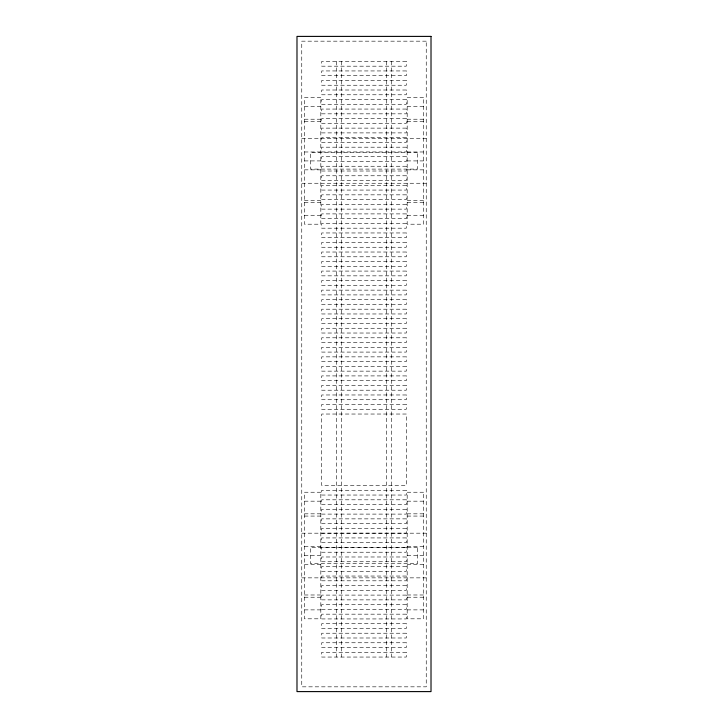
<?xml version="1.0" encoding="UTF-8"?>
<svg xmlns="http://www.w3.org/2000/svg" width="728" height="728" viewBox="0 0 728 728"><rect width="100%" height="100%" fill="white"/><g stroke="black" fill="none" stroke-linecap="round" stroke-linejoin="round"><path stroke-width="0.55" stroke-dasharray="3.64 2.73" d="M304.441 106.57L320.821 106.57M407.18 106.57L423.56 106.57M304.441 119.219L320.821 119.219M407.18 119.219L423.56 119.219M304.441 121.458L320.821 121.458M407.18 121.458L423.56 121.458M301.756 138.584L426.244 138.584M304.441 151.979L320.821 151.979M407.18 151.979L423.56 151.979M304.441 160.915L320.821 160.915M407.18 160.915L423.56 160.915M304.441 169.852L320.821 169.852M407.18 169.852L423.56 169.852M301.756 183.256L426.244 183.256M304.441 200.382L320.821 200.382M407.18 200.382L423.56 200.382M304.441 202.612L320.821 202.612M407.18 202.612L423.56 202.612M304.441 215.27L320.821 215.27M407.18 215.27L423.56 215.27M304.441 501.173L320.821 501.173M407.18 501.173L423.56 501.173M304.441 513.832L320.821 513.832M407.18 513.832L423.56 513.832M304.441 516.07L320.821 516.07M407.18 516.07L423.56 516.07M301.756 533.187L426.244 533.187M304.441 546.591L320.821 546.591M407.18 546.591L423.56 546.591M304.441 555.528L320.821 555.528M407.18 555.528L423.56 555.528M304.441 564.464L320.821 564.464M407.18 564.464L423.56 564.464M301.756 577.859L426.244 577.859M304.441 594.985L320.821 594.985M407.18 594.985L423.56 594.985M304.441 597.224L320.821 597.224M407.18 597.224L423.56 597.224M304.441 609.882L320.821 609.882M407.18 609.882L423.56 609.882M391.4 61.416L391.4 657.056M386.632 61.416L386.632 657.056M341.368 61.416L341.368 657.056M336.6 61.416L336.6 657.056M426.244 41.168L301.756 41.168L301.756 686.832L426.244 686.832L426.244 41.168M406.288 61.416L321.712 61.416L321.712 66.184L406.288 66.184L406.288 61.416M406.288 70.944L321.712 70.944L321.712 75.712L406.288 75.712L406.288 70.944M406.288 80.48L321.712 80.48L321.712 85.24L406.288 85.24L406.288 80.48M406.288 90.008L321.712 90.008L321.712 94.777L406.288 94.777L406.288 90.008M320.821 97.634L304.441 97.634L304.441 224.206L320.821 224.206L320.821 97.634M423.56 97.634L407.18 97.634L407.18 224.206L423.56 224.206L423.56 97.634M406.288 99.536L321.712 99.536L321.712 104.304L406.288 104.304L406.288 99.536M406.288 109.064L321.712 109.064L321.712 113.832L406.288 113.832L406.288 109.064M406.288 118.6L321.712 118.6L321.712 123.36L406.288 123.36L406.288 118.6M406.288 128.128L321.712 128.128L321.712 132.896L406.288 132.896L406.288 128.128M406.288 137.656L321.712 137.656L321.712 142.424L406.288 142.424L406.288 137.656M406.288 147.192L321.712 147.192L321.712 151.952L406.288 151.952L406.288 147.192M417.463 152.725L310.538 152.725L310.538 169.105L417.463 169.105L417.463 152.725M406.288 156.72L321.712 156.72L321.712 161.48L406.288 161.48L406.288 156.72M406.288 166.248L321.712 166.248L321.712 171.016L406.288 171.016L406.288 166.248M406.288 175.776L321.712 175.776L321.712 180.544L406.288 180.544L406.288 175.776M406.288 185.312L321.712 185.312L321.712 190.072L406.288 190.072L406.288 185.312M406.288 194.84L321.712 194.84L321.712 199.608L406.288 199.608L406.288 194.84M406.288 204.368L321.712 204.368L321.712 209.136L406.288 209.136L406.288 204.368M406.288 213.896L321.712 213.896L321.712 218.664L406.288 218.664L406.288 213.896M406.288 223.432L321.712 223.432L321.712 228.192L406.288 228.192L406.288 223.432M406.288 232.96L321.712 232.96L321.712 237.728L406.288 237.728L406.288 232.96M406.288 242.488L321.712 242.488L321.712 247.256L406.288 247.256L406.288 242.488M406.288 252.024L321.712 252.024L321.712 256.784L406.288 256.784L406.288 252.024M406.288 261.552L321.712 261.552L321.712 266.311L406.288 266.311L406.288 261.552M406.288 271.08L321.712 271.08L321.712 275.848L406.288 275.848L406.288 271.08M406.288 280.608L321.712 280.608L321.712 285.376L406.288 285.376L406.288 280.608M406.288 290.144L321.712 290.144L321.712 294.904L406.288 294.904L406.288 290.144M406.288 299.672L321.712 299.672L321.712 304.441L406.288 304.441L406.288 299.672M406.288 309.2L321.712 309.2L321.712 313.968L406.288 313.968L406.288 309.2M406.288 318.728L321.712 318.728L321.712 323.496L406.288 323.496L406.288 318.728M406.288 328.264L321.712 328.264L321.712 333.024L406.288 333.024L406.288 328.264M406.288 337.792L321.712 337.792L321.712 342.56L406.288 342.56L406.288 337.792M406.288 347.32L321.712 347.32L321.712 352.088L406.288 352.088L406.288 347.32M406.288 356.856L321.712 356.856L321.712 361.616L406.288 361.616L406.288 356.856M406.288 366.384L321.712 366.384L321.712 371.144L406.288 371.144L406.288 366.384M406.288 375.912L321.712 375.912L321.712 380.68L406.288 380.68L406.288 375.912M406.288 385.44L321.712 385.44L321.712 390.208L406.288 390.208L406.288 385.44M406.288 394.976L321.712 394.976L321.712 399.736L406.288 399.736L406.288 394.976M406.288 404.504L321.712 404.504L321.712 409.273L406.288 409.273L406.288 404.504M406.288 414.032L321.712 414.032L321.712 485.512L406.288 485.512L406.288 414.032M406.288 490.272L321.712 490.272L321.712 495.04L406.288 495.04L406.288 490.272M320.821 492.237L304.441 492.237L304.441 618.809L320.821 618.809L320.821 492.237M423.56 492.237L407.18 492.237L407.18 618.809L423.56 618.809L423.56 492.237M406.288 499.808L321.712 499.808L321.712 504.568L406.288 504.568L406.288 499.808M406.288 509.336L321.712 509.336L321.712 514.105L406.288 514.105L406.288 509.336M406.288 518.864L321.712 518.864L321.712 523.632L406.288 523.632L406.288 518.864M406.288 528.391L321.712 528.391L321.712 533.16L406.288 533.16L406.288 528.391M406.288 537.928L321.712 537.928L321.712 542.688L406.288 542.688L406.288 537.928M417.463 547.338L310.538 547.338L310.538 563.718L417.463 563.718L417.463 547.338M406.288 547.456L321.712 547.456L321.712 552.224L406.288 552.224L406.288 547.456M406.288 556.984L321.712 556.984L321.712 561.752L406.288 561.752L406.288 556.984M406.288 566.52L321.712 566.52L321.712 571.28L406.288 571.28L406.288 566.52M406.288 576.048L321.712 576.048L321.712 580.808L406.288 580.808L406.288 576.048M406.288 585.576L321.712 585.576L321.712 590.344L406.288 590.344L406.288 585.576M406.288 595.104L321.712 595.104L321.712 599.872L406.288 599.872L406.288 595.104M406.288 604.64L321.712 604.64L321.712 609.4L406.288 609.4L406.288 604.64M406.288 614.168L321.712 614.168L321.712 618.937L406.288 618.937L406.288 614.168M406.288 623.696L321.712 623.696L321.712 628.464L406.288 628.464L406.288 623.696M406.288 633.224L321.712 633.224L321.712 637.992L406.288 637.992L406.288 633.224M406.288 642.76L321.712 642.76L321.712 647.52L406.288 647.52L406.288 642.76M406.288 652.288L321.712 652.288L321.712 657.056L406.288 657.056L406.288 652.288"/><path stroke-width="1.09" d="M431.012 36.4L296.988 36.4L296.988 691.6L431.012 691.6L431.012 36.4"/></g></svg>
